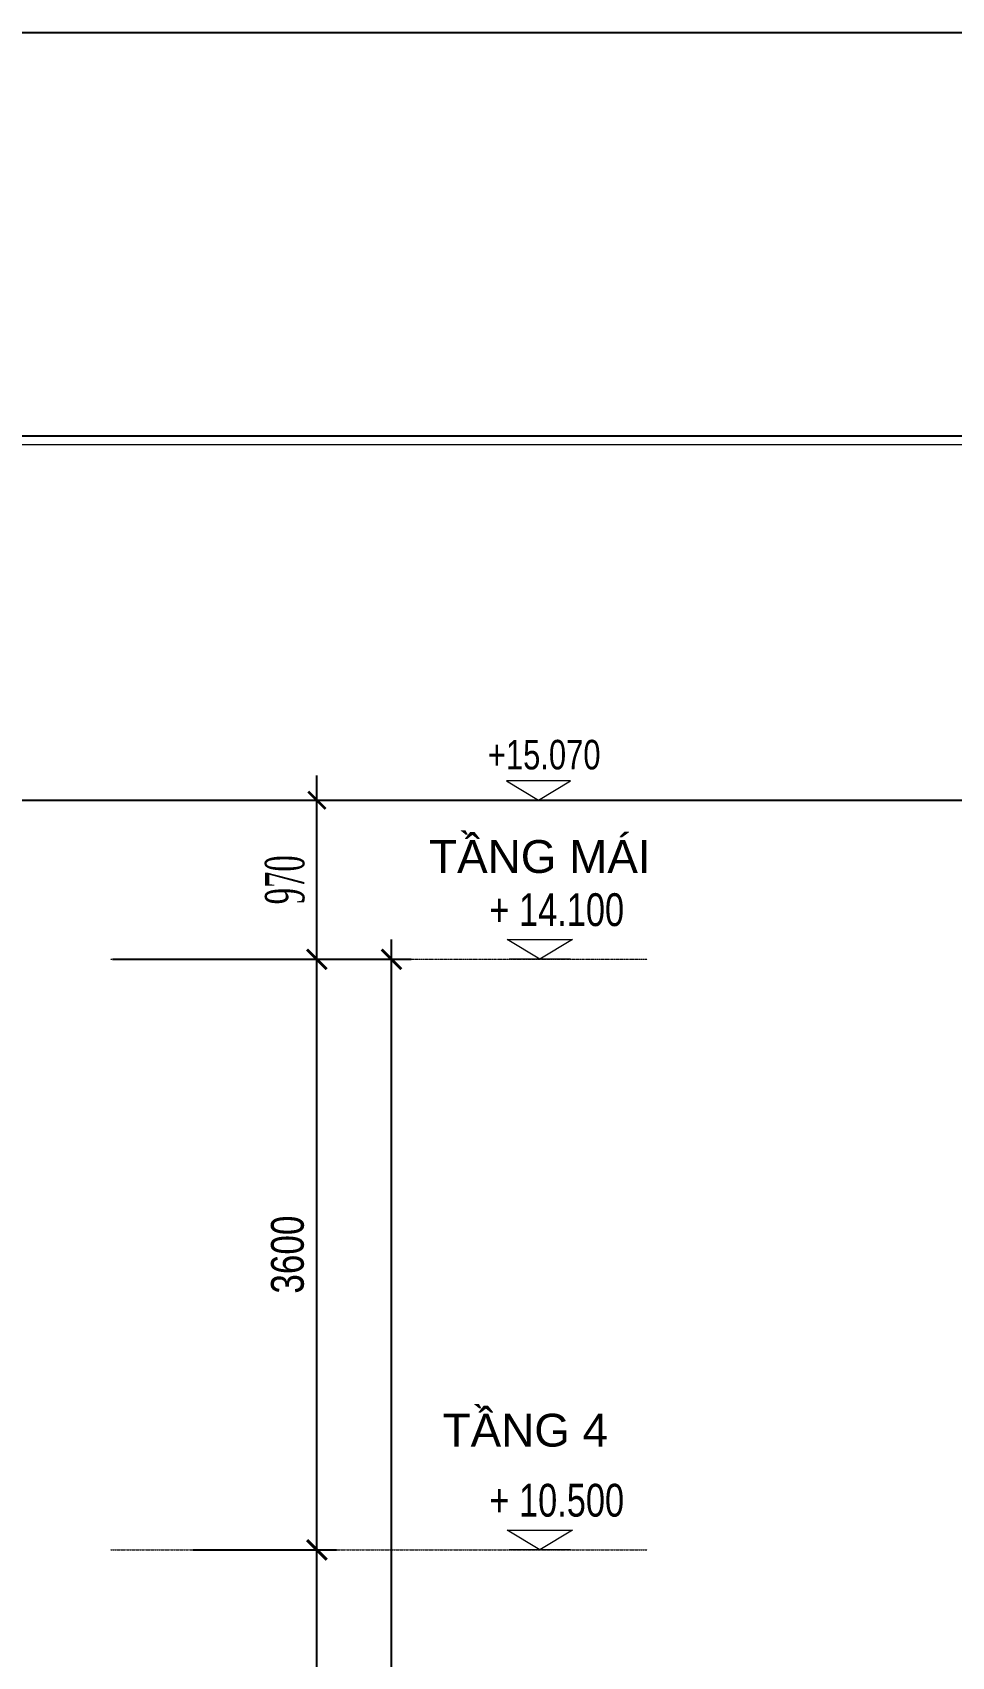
# Model space of a CAD drawing. Header units: millimetres. Extents: x -127141 to 682685, y -1234500 to 49778.
# Drawn here: x 446861 to 452463, y -9900 to 0 of the extents above; entities that cross this region are included whole.
import ezdxf

# ---------------------------------------------------------------- set-up
doc = ezdxf.new("R2010")
doc.units = ezdxf.units.MM
doc.header["$MEASUREMENT"] = 0
doc.linetypes.add('CENTER', pattern=[3, 1.5, -0.5, 0.5, -0.5])
doc.linetypes.add('DASHDOT2', pattern=[0.5, 0.25, -0.125, 0, -0.125])
for name, color, linetype, lineweight in [('-CENTER', 143, 'CENTER', 13), ('-KH', 143, 'Continuous', 13), ('-TEXT', 7, 'Continuous', 15), ('A-NET THAY', 125, 'Continuous', 18), ('A-TEXT', 7, 'Continuous', 18)]:
    doc.layers.add(name, color=color, linetype=linetype, lineweight=lineweight)
doc.layers.add('12. NET DIM', color=252, linetype='Continuous')
doc.layers.add('LUOI GIONG', color=160, linetype='Continuous', plot=False)
doc.styles.add('1', font='arial.ttf')
doc.styles.add('AA - Arial - Regular', font='arial.ttf', dxfattribs={"height": 250})
doc.styles.add('AVANH', font='', dxfattribs={"width": 0.8})
doc.styles.add('ROMANSssss', font='vntimeh.shx', dxfattribs={"width": 0.55})
doc.styles.get('AVANH').set_extended_font_data('.VnAvantH')
doc.dimstyles.new('@150 NEW', dxfattribs={"dimscale": 150, "dimtxt": 1.6, "dimasz": 0.7, "dimexe": 0, "dimexo": 0, "dimgap": 0.5, "dimtad": 1, "dimdec": 0, "dimdsep": 46, "dimtxsty": 'ROMANSssss', "dimblk": 'ARCHTICK', "dimcen": 1, "dimdle": 1, "dimclrd": 8, "dimclre": 8, "dimclrt": 7, "dimadec": 0, "dimazin": 0, "dimtfac": 1, "dimtdec": 0, "dimtix": 1, "dimtmove": 2, "dimatfit": 3, "dimldrblk": 'DOT', "dimfxl": 1, "dimtolj": 1, "dimtzin": 0, "dimarcsym": 0})
doc.dimstyles.new('C_100A3', dxfattribs={"dimscale": 100, "dimtxt": 2.2, "dimasz": 1.2, "dimexe": 1.2, "dimexo": 0, "dimgap": 0.75, "dimtad": 1, "dimdec": 0, "dimzin": 0, "dimdsep": 46, "dimtxsty": 'AVANH', "dimblk": 'ARCHTICK', "dimcen": 0, "dimdle": 1.2, "dimclrd": 256, "dimclre": 256, "dimclrt": 7, "dimadec": 0, "dimazin": 0, "dimtfac": 0.0001, "dimtdec": 0, "dimtix": 1, "dimtmove": 2, "dimatfit": 3, "dimfxl": 1.8, "dimtolj": 1, "dimtzin": 0, "dimarcsym": 0})

# ---------------------------------------------------------------- blocks, each defined once
blk = doc.blocks.new('_ArchTick')
at = {"color": 0, "linetype": 'ByBlock', "const_width": 0.15}
blk.add_lwpolyline([(-0.5, -0.5), (0.5, 0.5)], dxfattribs=at)
blk = doc.blocks.new('*D198')
at = {"layer": '12. NET DIM', "lineweight": -2, "transparency": 16777216}
for p, q in [((448594.5, -12670), (448594.5, -9130)), ((447840.2, -9250), (448714.5, -9250)), ((447840.2, -12550), (448714.5, -12550))]:
    blk.add_line(p, q, dxfattribs=at)
at = {"layer": 'Defpoints', "color": 0, "transparency": 16777216}
for p in [(447840.2, -9250), (448594.5, -9250), (447840.2, -12550)]:
    blk.add_point(p, dxfattribs=at)
at = {"layer": '12. NET DIM', "lineweight": -2, "transparency": 16777216, "xscale": 119.9999999999999, "yscale": 119.9999999999999, "zscale": 119.9999999999999}
for p, rotation in [((448594.5, -9250), 90), ((448594.5, -12550), 270)]:
    blk.add_blockref('_ArchTick', p, dxfattribs=dict(at, rotation=rotation))
at = {"layer": '12. NET DIM', "color": 7, "transparency": 16777216, "insert": (448416.1, -10900), "char_height": 200, "attachment_point": 5, "rotation": 90, "style": 'AVANH'}
blk.add_mtext('\\A1;3300', dxfattribs=at)
blk = doc.blocks.new('*D199')
at = {"layer": '12. NET DIM', "lineweight": -2, "transparency": 16777216}
for p, q in [((448594.5, -9370), (448594.5, -5530)), ((447840.2, -5650), (448714.5, -5650)), ((447840.2, -9250), (448714.5, -9250))]:
    blk.add_line(p, q, dxfattribs=at)
at = {"layer": 'Defpoints', "color": 0, "transparency": 16777216}
for p in [(447840.2, -5650), (448594.5, -5650), (447840.2, -9250)]:
    blk.add_point(p, dxfattribs=at)
at = {"layer": '12. NET DIM', "lineweight": -2, "transparency": 16777216, "xscale": 119.9999999999999, "yscale": 119.9999999999999, "zscale": 119.9999999999999}
for p, rotation in [((448594.5, -5650), 90), ((448594.5, -9250), 270)]:
    blk.add_blockref('_ArchTick', p, dxfattribs=dict(at, rotation=rotation))
at = {"layer": '12. NET DIM', "color": 7, "transparency": 16777216, "insert": (448416.1, -7450), "char_height": 200, "attachment_point": 5, "rotation": 90, "style": 'AVANH'}
blk.add_mtext('\\A1;3600', dxfattribs=at)
blk = doc.blocks.new('*D201')
at = {"layer": '12. NET DIM', "lineweight": -2, "transparency": 16777216}
for p, q in [((449049.8, -19870), (449049.8, -5530)), ((447840.2, -5650), (449169.8, -5650)), ((447840.2, -19750), (449169.8, -19750))]:
    blk.add_line(p, q, dxfattribs=at)
at = {"layer": 'Defpoints', "color": 0, "transparency": 16777216}
for p in [(447840.2, -5650), (449049.8, -5650), (447840.2, -19750)]:
    blk.add_point(p, dxfattribs=at)
at = {"layer": '12. NET DIM', "lineweight": -2, "transparency": 16777216, "xscale": 119.9999999999999, "yscale": 119.9999999999999, "zscale": 119.9999999999999}
for p, rotation in [((449049.8, -5650), 90), ((449049.8, -19750), 270)]:
    blk.add_blockref('_ArchTick', p, dxfattribs=dict(at, rotation=rotation))
at = {"layer": '12. NET DIM', "color": 7, "transparency": 16777216, "insert": (448871.4, -12700), "char_height": 200, "attachment_point": 5, "rotation": 90, "style": 'AVANH'}
blk.add_mtext('\\A1;14100', dxfattribs=at)
blk = doc.blocks.new('cot')
at = {"layer": '-KH'}
blk.add_line((116899.3, -109063.7), (117274.3, -109063.7), dxfattribs=at)
blk.add_lwpolyline([(117285.6, -108943.7), (116888, -108943.7), (117086.8, -109063.7)], close=True, dxfattribs=at)
blk.add_solid([(117086.8, -109063.7), (117086.8, -108943.7), (117285.6, -108943.7), (117086.8, -109063.7)], dxfattribs=at)
blk = doc.blocks.new('BB')
at = {"layer": 'A-NET THAY', "color": 2, "true_color": 0xf1eb1f}
blk.add_lwpolyline([(0, 33264), (47040, 33264), (47040, 0), (0, 0)], close=True, dxfattribs=at)
blk = doc.blocks.new('*D338')
at = {"layer": 'A-NET THAY', "color": 8, "lineweight": -2, "transparency": 16777216}
for p, q in [((448594.5, -5800), (448594.5, -4530.2)), ((447348.1, -4680.2), (448594.5, -4680.2)), ((447348.1, -5650), (448594.5, -5650))]:
    blk.add_line(p, q, dxfattribs=at)
at = {"layer": 'Defpoints', "color": 0, "transparency": 16777216}
for p in [(447348.1, -4680.2), (448594.5, -4680.2), (447348.1, -5650)]:
    blk.add_point(p, dxfattribs=at)
at = {"layer": 'A-NET THAY', "color": 8, "lineweight": -2, "transparency": 16777216, "xscale": 105, "yscale": 105, "zscale": 105}
for p, rotation in [((448594.5, -4680.2), 90), ((448594.5, -5650), 270)]:
    blk.add_blockref('_ArchTick', p, dxfattribs=dict(at, rotation=rotation))
at = {"layer": 'A-NET THAY', "color": 7, "transparency": 16777216, "insert": (448399.5, -5165.1), "char_height": 240, "attachment_point": 5, "rotation": 90, "style": 'ROMANSssss'}
blk.add_mtext('\\A1;970', dxfattribs=at)
blk = doc.blocks.new('_Dot')
at = {"color": 0, "linetype": 'ByBlock', "lineweight": -2}
blk.add_line((-0.5, 0), (-1, 0), dxfattribs=at)
at = {"color": 0, "linetype": 'ByBlock', "const_width": 0.5}
blk.add_lwpolyline([(-0.25, 0, 1), (0.25, 0, 1)], format="xyb", close=True, dxfattribs=at)

msp = doc.modelspace()

# ---------------------------------------------------------------- linework, layer by layer
at = {"layer": '-CENTER', "linetype": 'DASHDOT2', "ltscale": 6}
msp.add_line((447348.1, -4680.2), (450129.4, -4680.1), dxfattribs=at)
at = {"layer": '-CENTER', "ltscale": 0.2}
for p, q in [((447337, -5650), (450608.2, -5650)), ((447337, -9250), (450608.2, -9250))]:
    msp.add_line(p, q, dxfattribs=at)
at = {"layer": '-KH'}
msp.add_line((449761.3, -4680.1), (450129.4, -4680.1), dxfattribs=at)
msp.add_lwpolyline([(450140.6, -4562.3), (449750.1, -4562.3), (449945.3, -4680.1)], close=True, dxfattribs=at)
msp.add_solid([(449945.3, -4680.1), (449945.3, -4562.3), (450140.6, -4562.3), (449945.3, -4680.1)], dxfattribs=at)
at = {"layer": 'Defpoints', "color": 2}
msp.add_ray((410697.5, -4680), (1, 0), dxfattribs=at)
at = {"layer": 'Defpoints'}
msp.add_lwpolyline([(435697.5, -24785.9), (467197.5, -24785.9), (467197.5, -2460.9), (435697.5, -2460.9)], close=True, dxfattribs=at)
at = {"layer": 'LUOI GIONG'}
msp.add_lwpolyline([(435697.5, 0), (485697.5, 0), (485697.5, -25000), (435697.5, -25000)], close=True, dxfattribs=at)

# ---------------------------------------------------------------- block references
at = {"layer": '-CENTER', "xscale": -1}
for p in [(567040.5, 103413.7), (567040.5, 99813.7)]:
    msp.add_blockref('cot', p, dxfattribs=at)
at = {"layer": 'A-NET THAY', "color": 2, "true_color": 0xf1eb1f, "xscale": 0.669642857071377, "yscale": 0.669642857071377, "zscale": 0.669642857071377}
msp.add_blockref('BB', (435697.5, -24785.9), dxfattribs=at)

# ---------------------------------------------------------------- texts
at = {"layer": '-TEXT', "style": '1', "width": 0.75}
for s, height, p in [('+15.070', 180, (449636.7, -4492.1)), ('+ 14.100', 200, (449645.9, -5447.2)), ('+ 10.500', 200, (449645.9, -9047.2))]:
    msp.add_text(s, height=height, dxfattribs=at).set_placement(p)
at = {"layer": 'A-TEXT', "style": 'AA - Arial - Regular'}
for s, p in [('TẦNG MÁI', (449278.6, -5123.3)), ('TẦNG 4', (449360.9, -8620.4))]:
    msp.add_text(s, height=200, dxfattribs=at).set_placement(p)

# ---------------------------------------------------------------- dimensions: what is measured, and where the dimension line sits
at = {"layer": '12. NET DIM'}
for base, p1, p2, picture, middle in [((448594.5, -5650), (447840.2, -9250), (447840.2, -5650), '*D199', (448416.1, -7450)), ((449049.8, -5650), (447840.2, -19750), (447840.2, -5650), '*D201', (448871.4, -12700)), ((448594.5, -9250), (447840.2, -12550), (447840.2, -9250), '*D198', (448416.1, -10900))]:
    dim = msp.add_linear_dim(base=base, p1=p1, p2=p2, angle=90, dimstyle='C_100A3', override={"dimtxt": 2}, dxfattribs=at)
    dim.commit()
    dim.dimension.update_dxf_attribs({"geometry": picture, "text_midpoint": middle})
at = {"layer": 'A-NET THAY'}
dim = msp.add_linear_dim(base=(448594.5, -4680.2), p1=(447348.1, -5650), p2=(447348.1, -4680.2), angle=90, dimstyle='@150 NEW', dxfattribs=at)
dim.commit()
dim.dimension.update_dxf_attribs({"geometry": '*D338', "text_midpoint": (448399.5, -5165.1)})

doc.saveas('drawing.dxf')
